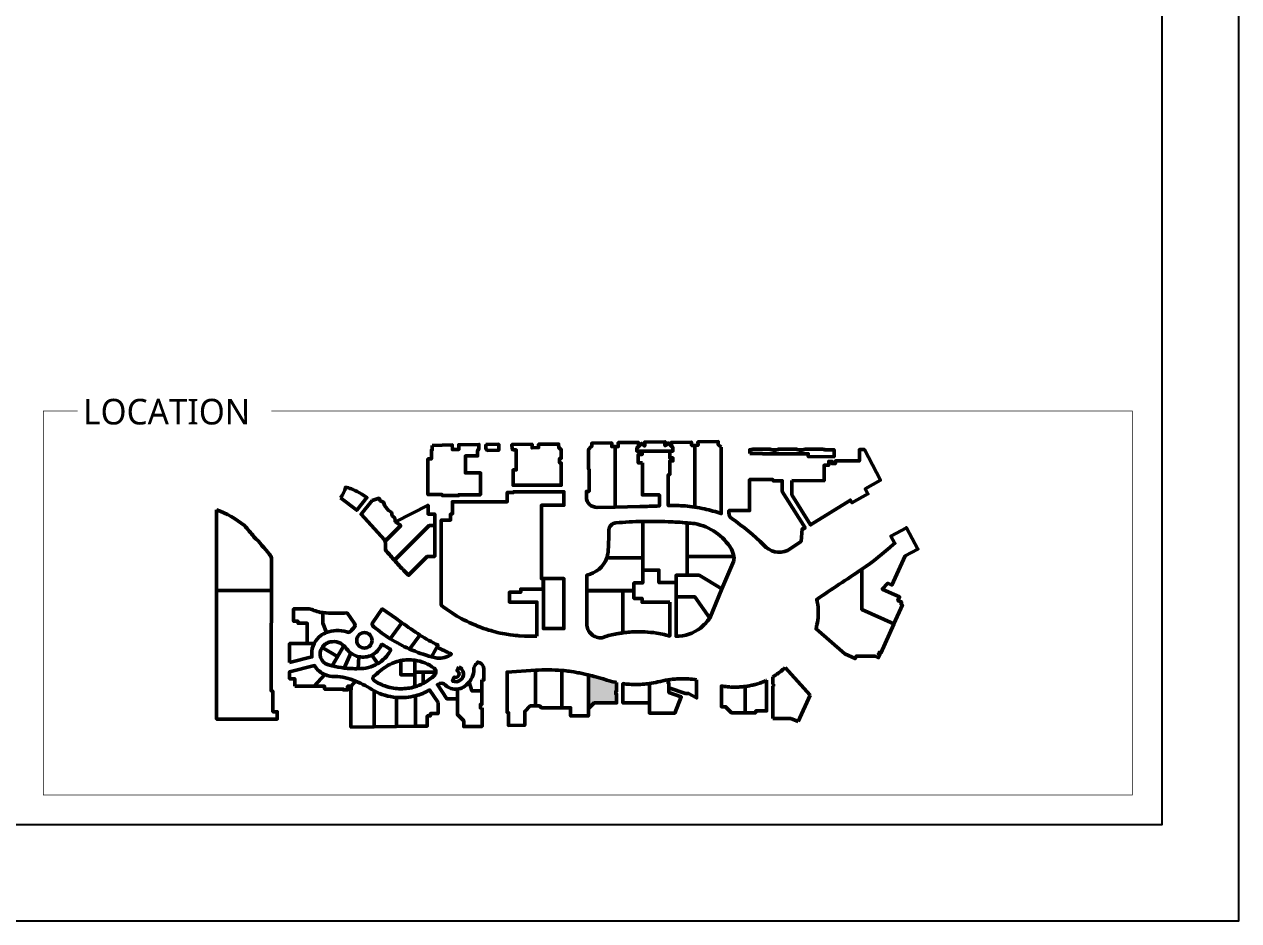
# Model space of a CAD drawing. Header units: millimetres. Extents: x 3194672 to 3318312, y -1629353 to -1194015.
# Drawn here: x 3222760 to 3230960, y -1629353 to -1623303 of the extents above; entities that cross this region are included whole.
import ezdxf

# ---------------------------------------------------------------- set-up
doc = ezdxf.new("R2010")
doc.units = ezdxf.units.MM
doc.header["$LTSCALE"] = 1000
doc.header["$MEASUREMENT"] = 0
doc.linetypes.add('DASHED', pattern=[0.75, 0.5, -0.25])
doc.layers.get('0').update_dxf_attribs({"linetype": 'CONTINUOUS'})
doc.layers.add('L01-WAL', color=2, linetype='CONTINUOUS')
doc.layers.add('租户合同线', color=5, linetype='CONTINUOUS', lineweight=50)
doc.styles.get("Standard").update_dxf_attribs({"font": ''})
doc.styles.get('Standard').set_extended_font_data('Microsoft YaHei')

msp = doc.modelspace()

# ---------------------------------------------------------------- hatches: boundary and pattern name
at = {"layer": 'L01-WAL'}
h = msp.add_hatch(color=7, dxfattribs=at)
h.dxf.hatch_style = 1
h.paths.add_polyline_path([(3226760, -1627823.6), (3226754.4, -1627823.6), (3226754.4, -1627804.9), (3226760, -1627804.9), (3226760, -1627745.8), (3226749.2, -1627743.3), (3226734.5, -1627739.9), (3226710.4, -1627733.6), (3226694.3, -1627728.5), (3226668.8, -1627720.9), (3226660.7, -1627718.5), (3226641.9, -1627713.1), (3226620.4, -1627707.2), (3226609.1, -1627704.3), (3226602.1, -1627702.4), (3226595.5, -1627700.7), (3226584.4, -1627698), (3226574.1, -1627695.5), (3226569.9, -1627694.5), (3226569.9, -1627921.3), (3226609, -1627882.5), (3226760, -1627882.5)])

# ---------------------------------------------------------------- linework, layer by layer
msp.add_lwpolyline([(3195190.4, -1604340), (3230441.6, -1604340), (3230441.6, -1628704.8), (3195190.4, -1628704.8)], close=True)
for points in [[(3229232, -1629352.8), (3230960, -1629352.8), (3230960, -1605420)], [(3194672, -1627624.8), (3194672, -1629352.8), (3229232, -1629352.8)]]:
    msp.add_lwpolyline(points)
at = {"const_width": 4.32}
msp.add_lwpolyline([(3224427.6, -1625913.3), (3230241.6, -1625913.3), (3230241.6, -1628504.8), (3222888.5, -1628504.8), (3222888.5, -1625913.3), (3223121.6, -1625913.3)], dxfattribs=at)
at = {"layer": '租户合同线', "color": 7}
for points in [[(3225514.6, -1626145.5), (3225515.1, -1626175.5), (3225509.5, -1626175.5), (3225509.5, -1626236.1), (3225485.6, -1626236.1), (3225485.6, -1626477.3), (3225505.5, -1626477.3), (3225582, -1626477.3), (3225582, -1626483.5), (3225693.2, -1626483.5), (3225693.2, -1626478.1), (3225840.3, -1626478.1), (3225840.3, -1626455.4), (3225841.5, -1626455.4), (3225841.5, -1626330.6), (3225739.4, -1626330.6), (3225739.4, -1626215.4), (3225820.6, -1626215.4), (3225820.6, -1626178.6), (3225829.1, -1626169.8), (3225830.4, -1626169.7), (3225829.9, -1626138.2), (3225694.4, -1626140.6), (3225694.9, -1626172.1), (3225651.1, -1626172.8), (3225650.5, -1626141.9)], [(3226368.2, -1626138.5), (3226368.6, -1626159.7), (3226386.4, -1626174.2), (3226386.4, -1626233.3), (3226374.5, -1626233.3), (3226374.5, -1626262.8), (3226386.4, -1626262.8), (3226386.4, -1626413.5), (3226061.1, -1626413.5), (3226061.1, -1626309.9), (3226082.1, -1626309.9), (3226082.1, -1626175.3), (3226062.4, -1626175.3), (3226053.5, -1626167), (3226053, -1626139), (3226188.7, -1626136.7), (3226189.2, -1626161.5), (3226233, -1626159.7), (3226232.6, -1626137.5), (3226368.2, -1626135.6)], [(3226896.2, -1626183.1), (3226895.9, -1626163.9), (3226915.6, -1626143.4), (3226928.6, -1626131.5), (3226947.2, -1626148.1), (3226950.1, -1626148), (3226949.7, -1626122.2), (3227085.6, -1626119.8), (3227086.1, -1626145.7), (3227089.4, -1626145.6), (3227107.9, -1626128.4), (3227140.1, -1626159.2), (3227140.1, -1626183.1)], [(3225109.9, -1626516.6), (3225035, -1626609.8), (3225192.2, -1626782.1), (3225212.5, -1626775), (3225212.8, -1626775.6), (3225302, -1626686.6), (3225266.9, -1626660), (3225264.5, -1626656.5), (3225261.7, -1626633.8), (3225243.4, -1626619.4), (3225238.8, -1626596.5), (3225219.5, -1626583.6), (3225193.6, -1626550.8), (3225192.4, -1626548.7), (3225184.8, -1626527.9), (3225163.6, -1626518.2), (3225156, -1626501.9)], [(3226211, -1627662.3), (3226019.7, -1627675), (3226019.7, -1627945.6), (3226029.4, -1627945.6), (3226029.4, -1628035), (3226139.5, -1628033.9), (3226139.6, -1627940.7), (3226176.5, -1627903.5), (3226211, -1627903.5)], [(3226569.8, -1627695), (3226569.8, -1627971.1), (3226449, -1627971.1), (3226449, -1627915.2), (3226390.4, -1627915.2), (3226390.4, -1627663.5), (3226403.5, -1627664.8), (3226418.5, -1627666.3), (3226429.9, -1627667.7), (3226440.4, -1627669), (3226451.9, -1627670.6), (3226470.3, -1627673.5), (3226498.1, -1627678.8), (3226504.1, -1627680), (3226508.7, -1627680.9), (3226517.8, -1627682.8), (3226528, -1627685), (3226535.9, -1627686.7), (3226545.4, -1627688.8), (3226555, -1627691), (3226566.5, -1627693.7), (3226569.8, -1627694.5)], [(3227627.3, -1627771.9), (3227624, -1627772.3), (3227617.9, -1627773), (3227609.4, -1627773.8), (3227605, -1627774.2), (3227598.4, -1627774.8), (3227591.3, -1627775.2), (3227585.1, -1627775.6), (3227578.4, -1627775.9), (3227573.9, -1627776), (3227556.2, -1627776.4), (3227536.3, -1627775.9), (3227532.1, -1627775.7), (3227527.7, -1627775.5), (3227523.8, -1627775.3), (3227517.5, -1627774.8), (3227511.9, -1627774.4), (3227506.1, -1627773.8), (3227499.3, -1627773.1), (3227494.2, -1627772.5), (3227489.9, -1627771.9), (3227485.5, -1627771.2), (3227479.1, -1627770.2), (3227473.1, -1627769.2), (3227467.9, -1627768.2), (3227467.9, -1627909.1), (3227495.7, -1627909.1), (3227535.5, -1627949), (3227627.3, -1627949)], [(3227772.4, -1627730.1), (3227771.2, -1627730.7), (3227767.7, -1627732.4), (3227762.1, -1627735), (3227756.1, -1627737.6), (3227749.7, -1627740.4), (3227743.5, -1627742.9), (3227737.5, -1627745.2), (3227731.6, -1627747.4), (3227728.6, -1627748.5), (3227722.7, -1627750.6), (3227714.1, -1627753.4), (3227705.2, -1627756.1), (3227699.4, -1627757.7), (3227693.9, -1627759.2), (3227686.4, -1627761.1), (3227679, -1627762.8), (3227673.1, -1627764.1), (3227664.4, -1627765.9), (3227658.7, -1627767), (3227653.4, -1627767.9), (3227647, -1627769), (3227640.7, -1627770), (3227636.2, -1627770.7), (3227632.9, -1627771.1), (3227627.3, -1627771.9), (3227627.3, -1627949), (3227699.1, -1627949), (3227699.1, -1627937.2), (3227772.4, -1627937.3)]]:
    msp.add_lwpolyline(points, close=True, dxfattribs=at)
for points in [[(3225875.7, -1626139.2), (3225876.1, -1626166.7), (3225885.9, -1626178.8), (3225964.1, -1626177.5), (3225963.4, -1626137.6), (3225875.7, -1626139)], [(3226760, -1627745.8), (3226760, -1627804.9), (3226754.4, -1627804.9), (3226754.4, -1627823.3), (3226760, -1627823.3), (3226760, -1627882.5), (3226609, -1627882.5), (3226569.8, -1627921.3), (3226569.8, -1627694.5), (3226574.1, -1627695.5), (3226584.4, -1627698), (3226595.5, -1627700.7), (3226602.1, -1627702.4), (3226609.1, -1627704.3), (3226620.4, -1627707.2), (3226641.9, -1627713.1), (3226660.7, -1627718.5), (3226668.8, -1627720.9), (3226694.3, -1627728.5), (3226710.4, -1627733.6), (3226734.5, -1627739.9), (3226749.2, -1627743.3), (3226760, -1627745.8)], [(3226760, -1627745.8), (3226760, -1627805.3), (3226754.4, -1627805.3), (3226754.4, -1627823.6), (3226760, -1627823.6), (3226760, -1627882.5), (3226609, -1627882.5), (3226569.9, -1627921.7), (3226569.9, -1627694.5), (3226574.1, -1627695.5), (3226584.5, -1627698), (3226595.6, -1627700.7), (3226602.1, -1627702.4), (3226609.2, -1627704.3), (3226620.5, -1627707.2), (3226641.9, -1627713.1), (3226660.7, -1627718.5), (3226668.8, -1627720.9), (3226694.4, -1627728.5), (3226710.5, -1627733.6), (3226734.5, -1627739.9), (3226749.2, -1627743.3), (3226760, -1627745.8)], [(3227772.4, -1627730.1), (3227772.4, -1627937.3), (3227699.1, -1627937.2), (3227699.1, -1627949), (3227535.5, -1627949), (3227495.7, -1627909.1), (3227467.9, -1627909.1), (3227467.9, -1627768.2), (3227473.1, -1627769.2), (3227479.1, -1627770.2), (3227485.5, -1627771.2), (3227489.9, -1627771.9), (3227494.2, -1627772.5), (3227499.3, -1627773.1), (3227506.1, -1627773.8), (3227511.9, -1627774.4), (3227517.5, -1627774.8), (3227523.8, -1627775.3), (3227527.7, -1627775.5), (3227532.1, -1627775.7), (3227535.6, -1627775.8), (3227537.3, -1627775.9), (3227556.2, -1627776.4), (3227573.4, -1627776), (3227575.1, -1627776), (3227578.4, -1627775.9), (3227585.1, -1627775.6), (3227591.3, -1627775.2), (3227598.4, -1627774.8), (3227605, -1627774.2), (3227609.4, -1627773.8), (3227617.9, -1627773), (3227624, -1627772.3), (3227629.4, -1627771.6), (3227632.9, -1627771.1), (3227636.2, -1627770.7), (3227640.7, -1627770), (3227646.1, -1627769.2), (3227647.9, -1627768.9), (3227653.4, -1627767.9), (3227658.7, -1627767), (3227664.4, -1627765.9), (3227673.1, -1627764.1), (3227679, -1627762.8), (3227686.4, -1627761.1), (3227693.9, -1627759.2), (3227699.4, -1627757.7), (3227705.2, -1627756.1), (3227714.1, -1627753.4), (3227722.7, -1627750.6), (3227728.6, -1627748.5), (3227731.6, -1627747.4), (3227737.5, -1627745.2), (3227743.5, -1627742.9), (3227749.7, -1627740.4), (3227756.1, -1627737.6), (3227762.1, -1627735), (3227767.7, -1627732.4), (3227771.2, -1627730.7), (3227772.4, -1627730.1)]]:
    msp.add_lwpolyline(points, dxfattribs=at)
at = {"layer": '租户合同线', "color": 7, "lineweight": -3}
for points in [[(3225875.7, -1626139.2), (3225876.1, -1626166.7), (3225888.7, -1626178.8), (3225964.1, -1626177.5), (3225963.4, -1626137.6), (3225875.7, -1626139)], [(3226224.1, -1627661.5), (3226204.7, -1627662.6), (3226185.9, -1627664.5), (3226183.9, -1627664.6), (3226182.3, -1627664.8), (3226175.5, -1627665.4), (3226162.5, -1627666.6), (3226151.5, -1627667.5), (3226141.1, -1627668.4), (3226129.1, -1627669.3), (3226118.4, -1627670), (3226106.6, -1627670.8), (3226091.7, -1627671.8), (3226081.1, -1627672.4), (3226070.5, -1627672.9), (3226058.6, -1627673.5), (3226043.5, -1627674.1), (3226022.9, -1627674.9), (3226019.7, -1627675), (3226019.7, -1627945.7), (3226029.4, -1627945.7), (3226029.4, -1628035), (3226139.5, -1628033.9), (3226139.6, -1627940.7), (3226176.5, -1627903.5), (3226239.8, -1627903.5), (3226251.7, -1627915.4), (3226390.4, -1627915.2), (3226390.5, -1627663.5), (3226386.7, -1627663.2), (3226383.8, -1627663), (3226380.5, -1627662.7), (3226377.2, -1627662.8), (3226373.7, -1627662.6), (3226369.8, -1627662.3), (3226366.2, -1627662.1), (3226363.1, -1627661.9), (3226359.7, -1627661.7), (3226354.9, -1627661.4), (3226350.8, -1627661.2), (3226345.6, -1627660.9), (3226342, -1627660.7), (3226338, -1627660.6), (3226334.9, -1627660.4), (3226331.1, -1627660.3), (3226327.4, -1627660.2), (3226322.5, -1627660), (3226316.5, -1627659.9), (3226311.6, -1627659.8), (3226308.9, -1627659.7), (3226305.1, -1627659.7), (3226300.3, -1627659.6), (3226295.8, -1627659.6), (3226291, -1627659.6), (3226286.3, -1627659.6), (3226282, -1627659.6), (3226276.5, -1627659.7), (3226274, -1627659.7), (3226269.9, -1627659.8), (3226264.7, -1627659.9), (3226260, -1627660), (3226254.3, -1627660.2), (3226251, -1627660.3), (3226244.9, -1627660.5), (3226239, -1627660.8), (3226234.9, -1627661), (3226225.8, -1627661.4)]]:
    msp.add_lwpolyline(points, close=True, dxfattribs=at)
at = {"layer": '租户合同线', "color": 7, "ltscale": 300}
for points in [[(3226749.2, -1626153.3), (3226727.4, -1626153.1), (3226727, -1626128.4), (3226591.5, -1626130.8), (3226591.9, -1626153.1), (3226587.9, -1626153.1), (3226570.3, -1626172), (3226570.3, -1626262), (3226570.3, -1626305.7), (3226574.3, -1626305.7), (3226574.3, -1626455.4), (3226556.2, -1626455.4), (3226556.1, -1626493.2, 0.422495), (3226627.8, -1626563), (3226749.2, -1626560.9)], [(3226933.8, -1626263.3), (3226905.4, -1626263.2), (3226905.4, -1626206), (3226933.3, -1626206), (3226933.3, -1626183.1), (3226896.2, -1626183.1), (3226895.9, -1626163.9), (3226906.6, -1626152.8), (3226906.1, -1626124.3), (3226770.6, -1626126.4), (3226771.1, -1626153.5), (3226749.2, -1626153.3), (3226749.2, -1626560.9), (3226916.3, -1626558, 0.002481), (3227048.6, -1626553.6), (3227048.6, -1626479.3), (3226933.8, -1626479.3), (3226933.8, -1626467.3), (3226933.8, -1626467.3), (3226933.8, -1626467.3), (3226933.8, -1626467.3), (3226933.8, -1626413.6)], [(3227287.4, -1626144.6), (3227265.6, -1626145), (3227265.3, -1626122.4), (3227131.7, -1626124.5), (3227129.7, -1626124.6), (3227130.2, -1626149.7), (3227140.1, -1626159.2), (3227140.1, -1626183.1), (3227118.7, -1626183.1), (3227118.7, -1626229.3), (3227139.7, -1626229.3), (3227139.7, -1626249.3), (3227118.7, -1626249.3), (3227118.7, -1626342.5), (3227108, -1626342.5), (3227108, -1626521.1), (3227108, -1626550.8, -0.025336), (3227221.5, -1626553.9, -0.016602), (3227287.4, -1626561.5)], [(3227466.7, -1626157.2), (3227447.5, -1626141.8), (3227446.2, -1626141.8), (3227445.8, -1626119.6), (3227311.1, -1626121.5), (3227309.1, -1626121.5), (3227309.5, -1626144.2), (3227287.4, -1626144.6), (3227287.4, -1626561.5, -0.016745), (3227353.1, -1626573.5, -0.029653), (3227466.7, -1626605.4), (3227466.7, -1626326)], [(3227537.9, -1626638.6, -0.039943), (3227753.7, -1626817.4, 0.3351), (3227913.8, -1626854.2), (3228004.8, -1626793.4), (3228013.2, -1626707.4), (3228024.3, -1626707.1), (3228032.7, -1626702), (3227878.4, -1626456.6), (3227878.4, -1626384), (3227814.7, -1626384), (3227814.7, -1626375.4), (3227658, -1626375.5), (3227658, -1626585.2), (3227517.7, -1626585.3), (3227517.5, -1626599.4, 0.244689)], [(3226935.7, -1626658.2, 0.015909), (3226753.3, -1626667.8, 0.178755), (3226722.1, -1626682.6, 0.178807), (3226707.9, -1626714.3), (3226706.2, -1626761.4), (3226702.3, -1626865.1, -0.058766), (3226694, -1626904.6), (3226935.7, -1626904.6)], [(3227235.5, -1626667.8, 0.012528), (3227107.9, -1626659.8, 0.015842), (3226935.7, -1626658.2), (3226935.7, -1626986.7), (3226945.5, -1626986.7), (3227044.9, -1626986.7), (3227044.9, -1627070.8), (3227160.9, -1627070.8), (3227160.9, -1627021), (3227235.5, -1627021)], [(3227287.3, -1626672.8, 0.005103), (3227235.5, -1626667.8), (3227235.5, -1626895.8), (3227551.3, -1626895.8, 0.087879), (3227534.7, -1626844.8, 0.210509)], [(3228415.3, -1626981.2), (3228415.1, -1627252.2), (3228631.8, -1627350), (3228689.8, -1627221.6), (3228678.9, -1627216.7), (3228684.6, -1627203.9), (3228659.2, -1627192.5), (3228670.4, -1627167.8), (3228597, -1627134.6), (3228553.1, -1627114.8), (3228590.7, -1627075.1), (3228619, -1627087.9), (3228708, -1626890.7), (3228793.9, -1626844.5), (3228716.6, -1626700.7), (3228612.2, -1626756.8), (3228638.6, -1626806), (3228629.5, -1626812.3, -0.028916)], [(3226876.5, -1627125), (3226749.2, -1627125), (3226557.8, -1627125.1), (3226557.8, -1627032.2), (3226557.8, -1627021.1, 0.261454), (3226694.1, -1626904.6), (3226935.7, -1626904.6), (3226935.7, -1626986.7), (3226935.7, -1627072), (3226935.7, -1627073.2), (3226876.5, -1627073.2)], [(3227550.1, -1626923.5, 0.048458), (3227552.4, -1626905.8), (3227551.3, -1626895.8), (3227235.5, -1626895.8), (3227235.5, -1627021), (3227317.2, -1627021), (3227470.9, -1627113.1)], [(3228415.3, -1626981.2), (3228415.1, -1627252.4), (3228415.1, -1627252.2), (3228415.1, -1627252.2), (3228631.8, -1627350), (3228631.4, -1627351.1), (3228542.7, -1627547.5), (3228531.8, -1627542.6), (3228527.5, -1627552), (3228538.4, -1627556.9), (3228528.8, -1627578.2), (3228505.2, -1627567.5), (3228482.7, -1627567.5), (3228482.7, -1627568.5), (3228375.6, -1627568.4), (3228375.6, -1627575.5), (3228373.8, -1627575.5), (3228370.3, -1627583.4), (3228301.2, -1627552.2), (3228106.1, -1627383.2), (3228106.1, -1627383.2, -0.209088), (3228106.1, -1627383.2, 0.032141), (3228117.4, -1627325.2, 0.0994), (3228110.9, -1627184.3, -0.002119)], [(3226801.6, -1627126.2), (3226749.2, -1627126.2), (3226557.8, -1627126.3), (3226557.8, -1627350.2, 0.445576), (3226662.5, -1627442.8, -0.044001), (3226749.2, -1627418.6, -0.01354), (3226776.5, -1627414.2, -0.008155), (3226801.6, -1627410.3)], [(3227118.7, -1627203.2), (3226932, -1627203.2), (3226932, -1627178.1), (3226876.5, -1627178.1), (3226876.5, -1627126.2), (3226801.6, -1627126.2), (3226801.6, -1627410.3, -0.031424), (3226898.8, -1627402.9, -0.022208), (3226928.6, -1627403, -0.015175), (3227010.7, -1627408.7, -0.002974), (3227018.4, -1627409.7, -0.039266), (3227118.7, -1627431.6)], [(3227287.3, -1627166.9), (3227161, -1627166.9), (3227161, -1627241.9), (3227161, -1627433.2, 0.160609), (3227325.6, -1627378.1, 0.05831), (3227388.6, -1627310.2)]]:
    msp.add_lwpolyline(points, format="xyb", close=True, dxfattribs=at)
at = {"layer": '租户合同线', "color": 7, "linetype": 'Continuous'}
for points in [[(3227658.5, -1626199.5), (3227658.5, -1626174.8), (3227665.5, -1626174.8), (3227665.5, -1626172.6), (3227676.3, -1626172.6), (3227676.3, -1626170.6), (3227798.7, -1626170.6), (3227798.7, -1626172.6), (3227805.5, -1626172.6), (3227805.5, -1626174.5), (3227825.1, -1626174.5), (3227825.1, -1626200.8), (3227745.1, -1626200.8), (3227745.1, -1626199.7)], [(3227825.1, -1626200.8), (3227825.1, -1626174.5), (3227844.3, -1626174.5), (3227844.3, -1626172.6), (3227850.9, -1626172.6), (3227850.9, -1626170.6), (3227977.5, -1626170.6), (3227977.5, -1626172.6), (3227984.3, -1626172.6), (3227984.3, -1626174.7), (3228003.8, -1626174.7), (3228003.8, -1626201.2)], [(3228003.8, -1626201.2), (3228003.8, -1626174.7), (3228024, -1626174.7), (3228024, -1626172.5), (3228030.5, -1626172.5), (3228030.5, -1626170.5), (3228153.5, -1626170.5), (3228153.5, -1626172.5), (3228164.4, -1626172.5), (3228164.4, -1626174.7), (3228228.1, -1626174.7), (3228228.1, -1626221.8), (3228053.3, -1626220.7), (3228053.3, -1626201.2)], [(3226284.5, -1627381), (3226265.2, -1627381), (3226265.2, -1627043.3), (3226404, -1627043.3), (3226404, -1627380.7), (3226284.5, -1627381)]]:
    msp.add_lwpolyline(points, close=True, dxfattribs=at)
at = {"layer": '租户合同线', "color": 7, "ltscale": 300}
for points in [[(3227941.9, -1626382.8), (3227941.9, -1626478), (3228069.7, -1626681.5), (3228338.1, -1626513.7), (3228348, -1626532), (3228456.4, -1626472.2), (3228438.2, -1626438.2), (3228540.4, -1626379.6), (3228432.8, -1626172.7), (3228398.7, -1626172.7), (3228398.7, -1626249.5), (3228237.2, -1626249.5), (3228237.2, -1626267.2), (3228213.3, -1626267.2), (3228213.3, -1626253.2), (3228192.6, -1626253.2), (3228192.6, -1626279.2), (3228161.1, -1626279.2), (3228161.1, -1626384)], [(3227317.2, -1627021), (3227161, -1627021), (3227161, -1627070.8), (3227161, -1627125.1), (3227161, -1627166.9), (3227161, -1627166.9), (3227287.3, -1627166.9), (3227388.6, -1627310.2), (3227470.9, -1627113.1)], [(3224429, -1627125), (3224058.5, -1627125), (3224058.5, -1627563.5), (3224058.5, -1627992.1), (3224468.3, -1627992.1), (3224468.3, -1627942.6), (3224438.8, -1627942.6), (3224438.1, -1627803.1), (3224427.8, -1627803), (3224428.1, -1627563.5)]]:
    msp.add_lwpolyline(points, close=True, dxfattribs=at)
at = {"layer": '租户合同线', "color": 7}
for points in [[(3224895.4, -1626498.6), (3225005.5, -1626582.8), (3225074.2, -1626497.3), (3225040.2, -1626474.6), (3225007, -1626456, 0.09603), (3224928.7, -1626428, -0.127266), (3224895.4, -1626498.6)], [(3225259.1, -1626920.5), (3225481.6, -1626698.5), (3225493.5, -1626686.6), (3225532.2, -1626686.6), (3225532.2, -1626893.8), (3225481.6, -1626893.8), (3225355.3, -1627021.6), (3225350.1, -1627016.4), (3225343.8, -1627010.1), (3225336.9, -1627003.1), (3225330.1, -1626996.2), (3225323.6, -1626989.5, -0.009868), (3225259.1, -1626920.5)], [(3225397.3, -1627692.5), (3225302.2, -1627692.5), (3225302.2, -1627597.7, 0.093741), (3225207.2, -1627635.7, 0.038083), (3225118.9, -1627703.9, 0.04769), (3225115.7, -1627708.3, 0.32766), (3225118.9, -1627729.2, 0.080039), (3225207, -1627772.6, 0.074579), (3225302.2, -1627787.3, 0.073034), (3225397.3, -1627774.1)], [(3225850, -1627727.7), (3225864.2, -1627727.7), (3225864.2, -1627656, 0.33735), (3225821.3, -1627607), (3225817.8, -1627617, 0.208988), (3225796.1, -1627645.5, -0.18721), (3225763.2, -1627743.5), (3225782.6, -1627801.7), (3225850, -1627801.7)], [(3225122.8, -1627801.8), (3225122.8, -1628043.9), (3224966.2, -1628045.8), (3224966.2, -1627794.7), (3224967.3, -1627794.7), (3224967.3, -1627770.8), (3224997.1, -1627736.2, -0.04861), (3225122.8, -1627801.8, -0.000002)], [(3226981.6, -1627752.1, -0.00804), (3226960.2, -1627754.8, -0.021387), (3226908.4, -1627758.4, -0.023947), (3226845.4, -1627757.2, -0.014752), (3226802.2, -1627752.9), (3226802.2, -1627882.5), (3226981.6, -1627882.5)]]:
    msp.add_lwpolyline(points, format="xyb", close=True, dxfattribs=at)
at = {"layer": '租户合同线', "color": 7, "linetype": 'Continuous', "flags": 128}
msp.add_lwpolyline([(3226221.8, -1627431.3), (3226203.5, -1627431.9), (3226187, -1627432.3), (3226168, -1627432.3), (3226150.2, -1627432), (3226138.8, -1627431.7), (3226100.1, -1627429.4), (3226091.7, -1627428.8), (3226076.8, -1627427.3), (3226060.9, -1627425.6), (3226041.1, -1627423), (3226005.3, -1627417.3), (3225974.4, -1627411.2), (3225954.1, -1627406.7), (3225916.6, -1627397), (3225910.2, -1627395.2), (3225896.6, -1627391.3), (3225878.9, -1627385.7), (3225861.5, -1627379.8), (3225846.2, -1627373.9), (3225833.8, -1627369), (3225821.5, -1627364), (3225809.2, -1627358.9), (3225795, -1627352.9), (3225780.3, -1627346.5), (3225764, -1627339.1), (3225747.6, -1627331.5), (3225733.3, -1627324.6), (3225722.3, -1627319.2), (3225709.3, -1627312.7), (3225694.9, -1627305.1), (3225682, -1627297.6), (3225651.1, -1627278.2), (3225631, -1627264.7), (3225610.9, -1627250.8), (3225589.7, -1627234.9), (3225575.5, -1627224.1), (3225576, -1627220.6), (3225576, -1626648.6), (3225602.9, -1626649.1), (3225638.3, -1626649.1), (3225638.6, -1626607.6), (3225651, -1626608), (3225651, -1626524.9), (3226021.7, -1626524.9), (3226021.7, -1626462.5), (3226064.7, -1626462.5), (3226064.7, -1626457.4), (3226404, -1626457.4), (3226404, -1626549), (3226252.4, -1626549), (3226252.6, -1626638), (3226252.6, -1626717.7), (3226252.9, -1626877.1), (3226252.9, -1626956.9), (3226252.4, -1627043.3), (3226264.2, -1627043.3), (3226264.2, -1627114.3), (3226112.4, -1627114.3), (3226112.4, -1627135.8), (3226036.4, -1627135.8), (3226036.4, -1627202.1), (3226221.8, -1627202.1), (3226221.8, -1627431.3)], close=True, dxfattribs=at)
at = {"layer": '租户合同线', "color": 7, "flags": 128}
msp.add_lwpolyline([(3225266.9, -1626660), (3225302, -1626686.6), (3225212.8, -1626775.6), (3225195.9, -1626792.5), (3225198.8, -1626800.9), (3225198.8, -1626850.9, 0.00858), (3225252.4, -1626913.1), (3225259.1, -1626920.5), (3225274.3, -1626905.3), (3225493.5, -1626686.6), (3225532.2, -1626686.6), (3225532.2, -1626608), (3225486.3, -1626608), (3225486.3, -1626548.6)], format="xyb", close=True, dxfattribs=at)
at = {"layer": '租户合同线', "color": 7, "ltscale": 0.5}
msp.add_lwpolyline([(3224058.5, -1626579.3), (3224058.5, -1627125), (3224429, -1627125), (3224430, -1626905.8, 0.115369), (3224416.3, -1626880.8, 0.029441), (3224311, -1626761.2, 0.029587), (3224246.2, -1626686.6, 0.083881)], format="xyb", close=True, dxfattribs=at)
at = {"layer": '租户合同线', "color": 7, "ltscale": 0.1}
msp.add_lwpolyline([(3225198.8, -1626800.9), (3225192.2, -1626782.1)], dxfattribs=at)
at = {"layer": '租户合同线', "color": 7, "ltscale": 100}
for points in [[(3224608.6, -1627248.1), (3224683, -1627248.1, -0.077414), (3224701.4, -1627251.8, 0.022481), (3224716, -1627258.2, 0.0521), (3224759.9, -1627271.8, 0.018696), (3224776, -1627273.7), (3224776, -1627344.3), (3224800.9, -1627408.2, 0.066498), (3224763.4, -1627427.9, 0.111033), (3224717.7, -1627481.6), (3224671.3, -1627481.6), (3224671.3, -1627345.3), (3224608.6, -1627345.3), (3224608.6, -1627332.3), (3224579.1, -1627332.3), (3224579.1, -1627248.4)], [(3224776, -1627273.7), (3224776, -1627344.3), (3224800.9, -1627408.2, -0.081052), (3224866.4, -1627394.6, -0.0787), (3224938, -1627404.1, 0.393378), (3224964.4, -1627398.1, -0.005824), (3224988.1, -1627372.5, 0.357197), (3224990, -1627347.3), (3224939.6, -1627275.7, -0.04019), (3224776, -1627273.7, 63.632687)], [(3225119.9, -1627368.7, 0.035943), (3225231.2, -1627449.9), (3225310.4, -1627341.7, -0.003485), (3225271.2, -1627314.1), (3225177.4, -1627248.5), (3225113.4, -1627339.9, 0.442103), (3225119.9, -1627368.7, -0.062673)], [(3225310.3, -1627341.7), (3225231.2, -1627449.9, 0.032026), (3225362.1, -1627519.5), (3225432.1, -1627424.6, -0.009926), (3225310.3, -1627341.7, 32.971711)], [(3225109.2, -1627460.7, 1), (3225005, -1627460.7, 1)], [(3225432.1, -1627424.6), (3225362.1, -1627519.5, 0.03925), (3225510.8, -1627571.5), (3225553.8, -1627493.7, -0.025014), (3225432.1, -1627424.6, 341.040216)], [(3224551.2, -1627609.2), (3224702.3, -1627572, -0.027), (3224701.3, -1627552.9, -0.123227), (3224717.7, -1627481.6), (3224671.3, -1627481.6), (3224671.3, -1627482.6), (3224551.2, -1627482.6)], [(3224876.2, -1627569.3), (3224840, -1627633.4, -0.013136), (3224806.6, -1627624.3, -0.481534), (3224771.6, -1627509.4)], [(3224917.8, -1627496.7), (3224876.2, -1627569.3), (3224771.7, -1627509.5, -0.069981), (3224786.1, -1627492.2, -0.095086), (3224812.3, -1627475.8, -0.283888)], [(3224965.4, -1627546.1), (3224919.7, -1627647.5, -0.03204), (3224839.6, -1627633.3), (3224917.8, -1627496.7, -0.035827), (3224927.7, -1627507.2, 0.064529)], [(3225107.4, -1627559.6), (3225147.3, -1627618.3, 0.128596), (3225231.9, -1627530.8, 0.422995), (3225230.5, -1627520.9, 0.034522), (3225180.7, -1627489.6, 0.27208), (3225170.5, -1627492.7, -0.175871)], [(3225546.5, -1627507), (3225510.8, -1627571.5, 0.009534), (3225548.1, -1627580.5, 0.205527), (3225643.3, -1627552.3, -0.012557), (3225546.5, -1627507)], [(3224965.4, -1627546.1, 0.11806), (3225018.3, -1627570.9), (3225015.4, -1627651.6, -0.036284), (3224919.7, -1627647.5)], [(3225107.4, -1627559.6), (3225147.1, -1627618, -0.142872), (3225015.4, -1627651.6), (3225018.3, -1627570.9, 0.171541)], [(3225302.2, -1627692.5), (3225397.3, -1627692.5), (3225397.3, -1627594.9, 0.084149), (3225302.2, -1627597.6)], [(3225397.3, -1627675), (3225540.1, -1627675, 0.255806), (3225527.7, -1627648.5, 0.125675), (3225397.3, -1627594.9)], [(3224587, -1627770.8), (3224717.9, -1627770.8), (3224789.6, -1627691.5, -0.075962), (3224753, -1627669.1, -0.099057), (3224720.3, -1627631.3), (3224551.2, -1627672.9), (3224551.2, -1627719.8), (3224587, -1627719.8)], [(3224717.9, -1627770.8), (3224789.6, -1627691.5, 0.113238), (3224857.8, -1627704, -0.105357), (3224997.1, -1627736.2), (3224967.3, -1627770.8), (3224943.4, -1627770.8), (3224943.4, -1627794.7), (3224915.5, -1627794.7), (3224915.5, -1627789.6), (3224787.9, -1627789.4), (3224787.9, -1627770.8)], [(3225397.3, -1627675), (3225454.5, -1627675), (3225454.5, -1627750.9, -0.048827), (3225397.3, -1627774.1)], [(3225454.5, -1627675), (3225454.5, -1627750.9, 0.074964), (3225530.9, -1627695.1, 0.187242), (3225540.1, -1627675)], [(3225693.7, -1627639.2), (3225682.1, -1627666.2, -1), (3225663.7, -1627708.7), (3225652.1, -1627735.7, 1.000002)], [(3225684.8, -1627789.2, -0.218346), (3225603.7, -1627762.7, 0.378322), (3225552.2, -1627757.6, -0.057764), (3225549.8, -1627759.2), (3225613.3, -1627854.9), (3225684.8, -1627854.9)], [(3225122.8, -1628043.9), (3225272.9, -1628042), (3225272.9, -1627845.7, -0.101979), (3225122.8, -1627801.8)], [(3225401.8, -1628040.4), (3225401.8, -1627834.6, -0.084013), (3225272.9, -1627845.7), (3225272.9, -1628042), (3225401.8, -1628040.4)], [(3225554, -1627880.1), (3225497.4, -1627795.7, -0.066335), (3225401.8, -1627834.6), (3225401.8, -1628040.4), (3225481.6, -1628039.4), (3225481.6, -1627994), (3225481.6, -1627970.1), (3225503.1, -1627970.1), (3225503.1, -1627955.4), (3225527.8, -1627955.4), (3225554, -1627955.4)]]:
    msp.add_lwpolyline(points, format="xyb", close=True, dxfattribs=at)
at = {"layer": '租户合同线', "color": 7}
for points in [[(3226211, -1627662.3), (3226211, -1627744.2), (3226211, -1627768.1), (3226211, -1627903.5), (3226239.8, -1627903.5), (3226251.7, -1627915.4), (3226390.4, -1627915.2), (3226390.4, -1627663.5, 0.036103), (3226211, -1627662.3)], [(3226981.6, -1627752.1), (3226981.6, -1627951), (3227153.4, -1627951), (3227196.7, -1627842.5), (3227112.7, -1627813.7), (3227112.7, -1627751.6), (3227107.9, -1627751.6), (3227107.9, -1627727.3, 0.025457), (3227038, -1627741.5, -0.021453), (3226981.6, -1627752.1, -0.021453)]]:
    msp.add_lwpolyline(points, format="xyb", dxfattribs=at)
at = {"layer": '租户合同线', "color": 7, "linetype": 'DASHED'}
msp.add_lwpolyline([(3227898.4, -1627645), (3227892.7, -1627649.8), (3227887.8, -1627653.8), (3227882.1, -1627658.4), (3227877.2, -1627662.2), (3227874.5, -1627664.4), (3227869.8, -1627668), (3227858.1, -1627676.8), (3227848.8, -1627683.6), (3227842.8, -1627687.8), (3227834.9, -1627693.4), (3227825.5, -1627699.7), (3227814.7, -1627706.8), (3227814.7, -1627755.7), (3227819.5, -1627755.7), (3227819.5, -1627770.8), (3227814.7, -1627770.8), (3227814.7, -1627987.2), (3227937, -1627987.2), (3227985.6, -1628009.1), (3228065.7, -1627831.7), (3227898.4, -1627645)], dxfattribs=at)
at = {"layer": '租户合同线', "color": 7, "linetype": 'Continuous'}
msp.add_lwpolyline([(3225851.3, -1627916.2), (3225840.3, -1627916.2), (3225840.3, -1627892.3), (3225850, -1627892.3), (3225850, -1627801.7), (3225782.6, -1627801.7), (3225763.2, -1627743.5, -0.087428), (3225725.4, -1627775.5, -0.105614), (3225684.8, -1627789.2), (3225684.8, -1627961.3), (3225727.1, -1628003.5), (3225727.1, -1628042.7), (3225851.3, -1628041.5), (3225851.3, -1627999.5), (3225851.3, -1627999.5)], format="xyb", close=True, dxfattribs=at)
at = {"layer": '租户合同线', "color": 7, "ltscale": 0.05}
msp.add_lwpolyline([(3227299.3, -1627726.8), (3227287.3, -1627725.2), (3227270.6, -1627723.3), (3227263.2, -1627722.6), (3227258.7, -1627722.2), (3227252.9, -1627721.7), (3227247.1, -1627721.3), (3227239.3, -1627720.9), (3227230.9, -1627720.5), (3227221.4, -1627720.2), (3227210.8, -1627720), (3227201, -1627720), (3227193.4, -1627720.1), (3227185.1, -1627720.3), (3227176.4, -1627720.7), (3227167.1, -1627721.1), (3227155.1, -1627722), (3227145.6, -1627722.8), (3227135.7, -1627723.7), (3227131.2, -1627724.2), (3227123.9, -1627725.1), (3227116, -1627726.1), (3227107.9, -1627727.3), (3227107.9, -1627751.6), (3227112.7, -1627751.6), (3227112.7, -1627780.2), (3227225.8, -1627818.8), (3227244.7, -1627818.8), (3227299.3, -1627849.3)], close=True, dxfattribs=at)
at = {"layer": '租户合同线', "color": 7, "lineweight": -3}
for points in [[(3227297.8, -1627847.1), (3227297.8, -1627726.6)], [(3227300.8, -1627848.7), (3227300.8, -1627727)]]:
    msp.add_lwpolyline(points, dxfattribs=at)

# ---------------------------------------------------------------- texts
msp.add_text('LOCATION', height=172.8).set_placement((3223157.4, -1626003.7))

doc.saveas('drawing.dxf')
